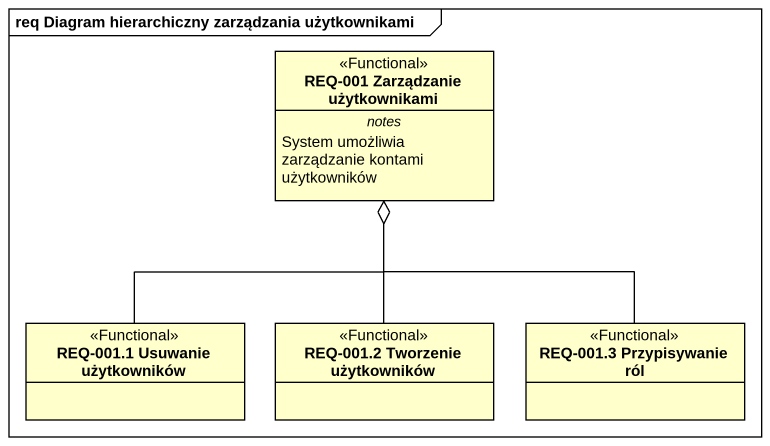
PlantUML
@startuml
mainframe req Diagram hierarchiczny zarządzania użytkownikami
hide circle
hide empty members
class "REQ-001 Zarządzanie użytkownikami" as REQ_001_Zarządzanie <<Functional>> {
  -- notes --
  System umożliwia zarządzanie kontami użytkowników
}
class "REQ-001.1 Usuwanie użytkowników" as REQ_001_1_Usuwanie <<Functional>>
class "REQ-001.2 Tworzenie użytkowników" as REQ_001_2_Tworzenie <<Functional>>
class "REQ-001.3 Przypisywanie ról" as REQ_001_3_Przypisywanie_ról <<Functional>>
REQ_001_1_Usuwanie -up-o REQ_001_Zarządzanie
REQ_001_2_Tworzenie -up-o REQ_001_Zarządzanie
REQ_001_3_Przypisywanie_ról -up-o REQ_001_Zarządzanie
@enduml
